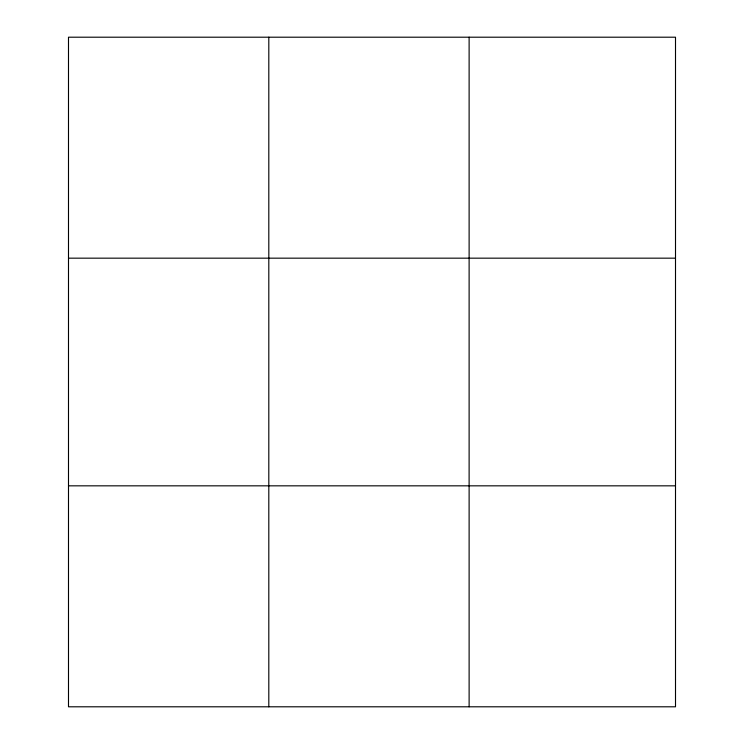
<?xml version="1.0" encoding="UTF-8"?>
<svg xmlns="http://www.w3.org/2000/svg" width="744" height="744" viewBox="0 0 744 744"><rect width="100%" height="100%" fill="white"/><g stroke="black" fill="none" stroke-linecap="round" stroke-linejoin="round"><path stroke-width="1.12" d="M268.807 706.8L268.807 37.2M469.12 706.8L469.12 37.2M68.495 258.168L675.506 258.168M68.495 485.832L675.506 485.832M675.506 679.179L675.506 706.8L68.495 706.8L68.495 37.2L675.506 37.2L675.506 679.179"/></g></svg>
